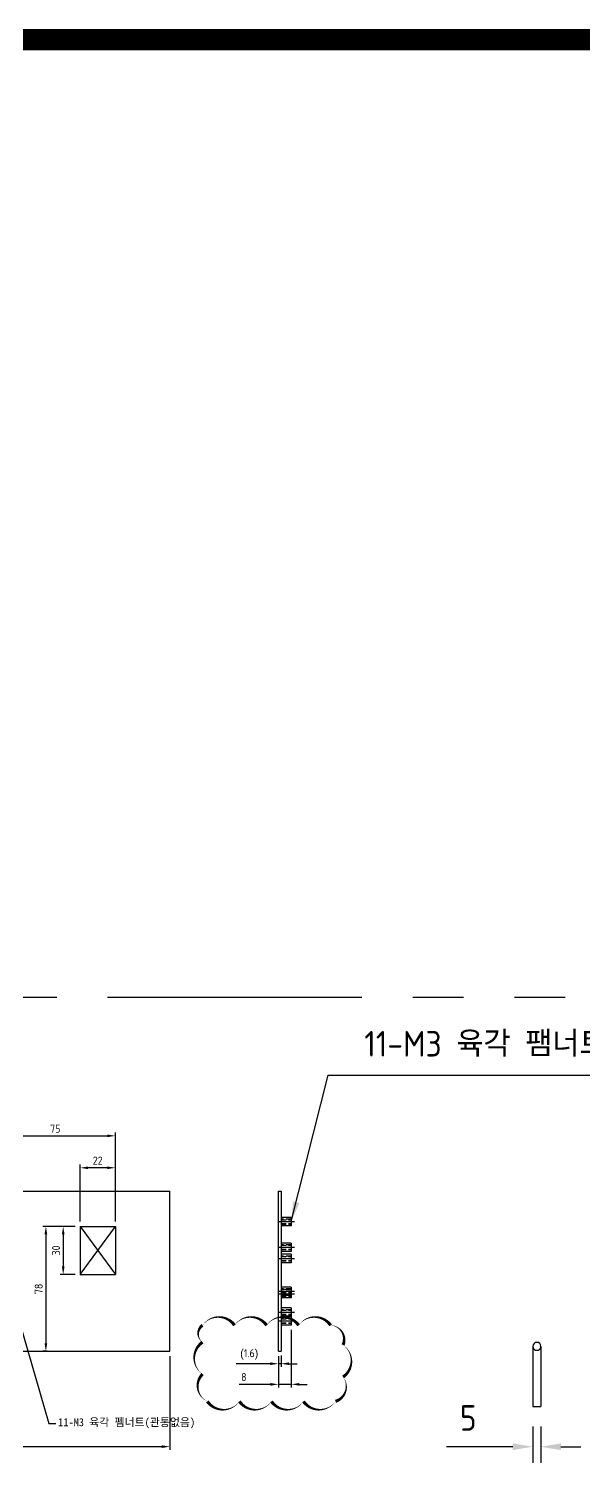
# Model space of a CAD drawing. Header units: millimetres. Extents: x 24815 to 37207, y -9299 to 5469.
# Drawn here: x 29426 to 29772, y 4474 to 5381 of the extents above; entities that cross this region are included whole.
import ezdxf
from ezdxf.enums import TextEntityAlignment as Align

# ---------------------------------------------------------------- set-up
doc = ezdxf.new("R2010")
doc.units = ezdxf.units.MM
for name, pattern in [('CENTER', [50.8, 31.75, -6.35, 6.35, -6.35]), ('HIDDEN', [9.525, 6.35, -3.175]), ('HIDDEN2', [4.7625, 3.175, -1.5875]), ('PHANTOM2', [31.75, 15.875, -3.175, 3.175, -3.175, 3.175, -3.175])]:
    doc.linetypes.add(name, pattern=pattern)
for name, color, linetype in [('3', 3, 'Continuous'), ('CENTER', 1, 'CENTER'), ('FORMAT-1', 7, 'Continuous'), ('H', 2, 'HIDDEN'), ('THIN', 3, 'Continuous')]:
    doc.layers.add(name, color=color, linetype=linetype)
doc.styles.add('HAN', font='')
doc.styles.get("Standard").update_dxf_attribs({"font": 'ISOCP.SHX', "bigfont": 'WHGTXT.SHX'})
doc.styles.get('HAN').set_extended_font_data('GulimChe')
doc.dimstyles.new('PS-5', dxfattribs={"dimscale": 5, "dimtxt": 3.2, "dimasz": 2.5, "dimexe": 2, "dimexo": 2.5, "dimgap": 2, "dimtad": 1, "dimtoh": 1, "dimrnd": 0.05, "dimzin": 12, "dimdsep": 46, "dimtxsty": 'Standard', "dimcen": 0, "dimclrt": 2, "dimazin": 3, "dimtfac": 1, "dimtofl": 0, "dimtmove": 0, "dimatfit": 3, "dimfxl": 0, "dimtolj": 1, "dimtzin": 0, "dimarcsym": 0})
doc.dimstyles.new('PSTEK-2', dxfattribs={"dimtxt": 5, "dimasz": 5, "dimexe": 2, "dimexo": 3, "dimgap": 2, "dimtad": 1, "dimtoh": 1, "dimrnd": 0.05, "dimdsep": 46, "dimtxsty": 'Standard', "dimcen": 0, "dimclrt": 3, "dimadec": 1, "dimazin": 2, "dimtfac": 1, "dimtmove": 0, "dimatfit": 3, "dimfxl": 0, "dimtolj": 1, "dimtzin": 0, "dimarcsym": 0})

# ---------------------------------------------------------------- blocks, each defined once
blk = doc.blocks.new('format-3')
at = {"layer": 'FORMAT-1', "const_width": 0.7}
blk.add_lwpolyline([(13, 5), (13, 286.3), (414.5, 286.3), (414.5, 5)], close=True, dxfattribs=at)
at = {"style": 'HAN'}
for tag, height, p in [('MODEL-NAME', 3, (386.095, 31.525)), ('SCALE', 2.7, (320.808, 26.294)), ('PART-NAME', 3, (386.095, 26.294)), ('PART-NO', 3, (386.095, 21.014)), ('DRA-BY', 3, (260.72, 19.442)), ('CH-BY', 3, (277.209, 19.442)), ('APP-BY', 3, (293.697, 19.442)), ('관련업체', 3, (333.523, 9.263)), ('DRA-DATE', 2.5, (260.72, 7.475)), ('CH-DATE', 2.5, (277.209, 7.475)), ('APP-DATE', 2.5, (293.697, 7.475))]:
    blk.add_attdef(tag, text='', height=height, dxfattribs=at).set_placement(p, align=Align.MIDDLE_CENTER)
blk = doc.blocks.new('*D313')
at = {"color": 0, "lineweight": -2}
for p, q in [((29113.71, 4551.59), (29113.71, 4493.03)), ((29513.71, 4551.59), (29513.71, 4493.03)), ((29118.71, 4495.03), (29508.71, 4495.03))]:
    blk.add_line(p, q, dxfattribs=at)
at = {"color": 0}
for points in [[(29118.71, 4495.86), (29118.71, 4494.2), (29113.71, 4495.03)], [(29508.71, 4495.86), (29508.71, 4494.2), (29513.71, 4495.03)]]:
    blk.add_solid(points, dxfattribs=at)
at = {"layer": 'Defpoints', "color": 0}
for p in [(29113.71, 4554.59), (29513.71, 4554.59), (29513.71, 4495.03)]:
    blk.add_point(p, dxfattribs=at)
at = {"color": 2, "insert": (29313.71, 4499.53), "char_height": 5, "attachment_point": 5}
blk.add_mtext('\\A1;400', dxfattribs=at)
blk = doc.blocks.new('*D334')
at = {"color": 0, "lineweight": -2}
for p, q in [((29457.71, 4635.59), (29457.71, 4671.23)), ((29474.71, 4669.23), (29462.71, 4669.23)), ((29479.71, 4635.59), (29479.71, 4671.23))]:
    blk.add_line(p, q, dxfattribs=at)
at = {"color": 0}
for points in [[(29462.71, 4670.06), (29462.71, 4668.4), (29457.71, 4669.23)], [(29474.71, 4670.06), (29474.71, 4668.4), (29479.71, 4669.23)]]:
    blk.add_solid(points, dxfattribs=at)
at = {"layer": 'Defpoints', "color": 0}
for p in [(29457.71, 4669.23), (29457.71, 4632.59), (29479.71, 4632.59)]:
    blk.add_point(p, dxfattribs=at)
at = {"color": 2, "insert": (29468.71, 4673.73), "char_height": 5, "attachment_point": 5}
blk.add_mtext('\\A1;22', dxfattribs=at)
blk = doc.blocks.new('*D335')
at = {"color": 0, "lineweight": -2}
for p, q in [((29404.71, 4637.96), (29404.71, 4691.19)), ((29409.71, 4689.19), (29474.71, 4689.19)), ((29479.71, 4635.59), (29479.71, 4691.19))]:
    blk.add_line(p, q, dxfattribs=at)
at = {"color": 0}
for points in [[(29409.71, 4690.03), (29409.71, 4688.36), (29404.71, 4689.19)], [(29474.71, 4690.03), (29474.71, 4688.36), (29479.71, 4689.19)]]:
    blk.add_solid(points, dxfattribs=at)
at = {"layer": 'Defpoints', "color": 0}
for p in [(29479.71, 4689.19), (29404.71, 4634.96), (29479.71, 4632.59)]:
    blk.add_point(p, dxfattribs=at)
at = {"color": 2, "insert": (29442.21, 4693.69), "char_height": 5, "attachment_point": 5}
blk.add_mtext('\\A1;75', dxfattribs=at)
blk = doc.blocks.new('*D336')
at = {"color": 0, "lineweight": -2}
for p, q in [((29452.71, 4632.59), (29445.16, 4632.59)), ((29447.16, 4627.59), (29447.16, 4607.59)), ((29454.71, 4602.59), (29445.16, 4602.59))]:
    blk.add_line(p, q, dxfattribs=at)
at = {"color": 0}
for points in [[(29446.33, 4627.59), (29448, 4627.59), (29447.16, 4632.59)], [(29446.33, 4607.59), (29448, 4607.59), (29447.16, 4602.59)]]:
    blk.add_solid(points, dxfattribs=at)
at = {"layer": 'Defpoints', "color": 0}
for p in [(29455.71, 4632.59), (29447.16, 4602.59), (29457.71, 4602.59)]:
    blk.add_point(p, dxfattribs=at)
at = {"color": 2, "insert": (29442.66, 4617.59), "char_height": 5, "attachment_point": 5, "rotation": 90}
blk.add_mtext('\\A1;30', dxfattribs=at)
blk = doc.blocks.new('*D344')
at = {"color": 0, "lineweight": -2}
for p, q in [((29454.71, 4632.59), (29434.35, 4632.59)), ((29436.35, 4627.59), (29436.35, 4559.59)), ((29437.22, 4554.59), (29434.35, 4554.59))]:
    blk.add_line(p, q, dxfattribs=at)
at = {"color": 0}
for points in [[(29435.51, 4627.59), (29437.18, 4627.59), (29436.35, 4632.59)], [(29435.51, 4559.59), (29437.18, 4559.59), (29436.35, 4554.59)]]:
    blk.add_solid(points, dxfattribs=at)
at = {"layer": 'Defpoints', "color": 0}
for p in [(29457.71, 4632.59), (29436.35, 4554.59), (29440.22, 4554.59)]:
    blk.add_point(p, dxfattribs=at)
at = {"color": 2, "insert": (29431.85, 4593.59), "char_height": 5, "attachment_point": 5, "rotation": 90}
blk.add_mtext('\\A1;78', dxfattribs=at)
blk = doc.blocks.new('*D348')
at = {"color": 0, "lineweight": -2}
for p, q in [((29589.55, 4567.94), (29589.55, 4531.94)), ((29581.55, 4551.59), (29581.55, 4531.94)), ((29576.55, 4533.94), (29556.92, 4533.94)), ((29589.55, 4533.94), (29581.55, 4533.94)), ((29594.55, 4533.94), (29599.55, 4533.94))]:
    blk.add_line(p, q, dxfattribs=at)
at = {"color": 0}
for points in [[(29576.55, 4534.78), (29576.55, 4533.11), (29581.55, 4533.94)], [(29594.55, 4534.78), (29594.55, 4533.11), (29589.55, 4533.94)]]:
    blk.add_solid(points, dxfattribs=at)
at = {"layer": 'Defpoints', "color": 0}
for p in [(29589.55, 4570.94), (29581.55, 4554.59), (29581.55, 4533.94)]:
    blk.add_point(p, dxfattribs=at)
at = {"color": 2, "insert": (29559.92, 4538.44), "char_height": 5, "attachment_point": 5}
blk.add_mtext('\\A1;8', dxfattribs=at)
blk = doc.blocks.new('*D349')
at = {"color": 0, "lineweight": -2}
for p, q in [((29581.55, 4551.59), (29581.55, 4544.83)), ((29583.15, 4552.05), (29583.15, 4544.83)), ((29576.55, 4546.83), (29555.05, 4546.83)), ((29583.15, 4546.83), (29581.55, 4546.83)), ((29588.15, 4546.83), (29593.15, 4546.83))]:
    blk.add_line(p, q, dxfattribs=at)
at = {"color": 0}
for points in [[(29576.55, 4547.67), (29576.55, 4546), (29581.55, 4546.83)], [(29588.15, 4547.67), (29588.15, 4546), (29583.15, 4546.83)]]:
    blk.add_solid(points, dxfattribs=at)
at = {"layer": 'Defpoints', "color": 0}
for p in [(29581.55, 4554.59), (29583.15, 4555.05), (29581.55, 4546.83)]:
    blk.add_point(p, dxfattribs=at)
at = {"color": 2, "insert": (29563.3, 4552.64), "char_height": 5, "attachment_point": 5}
blk.add_mtext('\\A1;{\\f??|b0|i0|c0|p49;(}1.6{\\f??|b0|i0|c0|p49;)}', dxfattribs=at)
blk = doc.blocks.new('*D403')
at = {"color": 0, "lineweight": -2, "ltscale": 10}
for p, q in [((29740.36, 4507.68), (29740.36, 4484.97)), ((29745.36, 4507.68), (29745.36, 4484.97)), ((29727.86, 4494.97), (29686.5, 4494.97)), ((29757.86, 4494.97), (29770.36, 4494.97))]:
    blk.add_line(p, q, dxfattribs=at)
at = {"color": 0, "ltscale": 10}
for points in [[(29727.86, 4497.05), (29727.86, 4492.88), (29740.36, 4494.97)], [(29757.86, 4497.05), (29757.86, 4492.88), (29745.36, 4494.97)]]:
    blk.add_solid(points, dxfattribs=at)
at = {"layer": 'Defpoints', "color": 0, "ltscale": 10}
for p in [(29740.36, 4520.18), (29745.36, 4520.18), (29745.36, 4494.97)]:
    blk.add_point(p, dxfattribs=at)
at = {"color": 2, "ltscale": 10, "insert": (29700.03, 4512.97), "char_height": 16, "attachment_point": 5}
blk.add_mtext('\\A1;5', dxfattribs=at)
blk = doc.blocks.new('A$C26926D7B')
at = {"color": 3}
for p, q in [((-2, 2.65), (-8.4, 2.65)), ((-2, 2.65), (-2, -2.65)), ((-2, -2.65), (-8.4, -2.65))]:
    blk.add_line(p, q, dxfattribs=at)
at = {"color": 2, "linetype": 'HIDDEN2'}
for p, q in [((-2, 1.5), (-8.4, 1.5)), ((-8.4, -1.5), (-2, -1.5))]:
    blk.add_line(p, q, dxfattribs=at)
at = {"layer": 'CENTER'}
blk.add_line((-10.4, 0), (0, 0), dxfattribs=at)
at = {"layer": 'THIN', "color": 2, "linetype": 'HIDDEN2'}
for p, q in [((-8.4, 1.23), (-2, 1.23)), ((-8.4, -1.23), (-2, -1.23))]:
    blk.add_line(p, q, dxfattribs=at)

msp = doc.modelspace()

# ---------------------------------------------------------------- linework, layer by layer
at = {"color": 3}
for p, q in [((29113.705, 4654.587), (29513.705, 4654.587)), ((29513.705, 4554.587), (29513.705, 4654.587)), ((29581.548, 4654.587), (29583.148, 4654.587)), ((29581.548, 4554.587), (29581.548, 4654.587)), ((29583.148, 4654.587), (29583.148, 4554.587)), ((29457.705, 4632.587), (29479.705, 4632.587)), ((29457.705, 4632.587), (29457.705, 4602.587)), ((29479.705, 4632.587), (29479.705, 4602.587)), ((29457.705, 4602.587), (29479.705, 4602.587)), ((29113.705, 4554.587), (29513.705, 4554.587)), ((29581.548, 4554.587), (29583.148, 4554.587))]:
    msp.add_line(p, q, dxfattribs=at)
for p, q in [((29457.705, 4602.587), (29479.705, 4632.587)), ((29457.705, 4632.587), (29479.705, 4602.587))]:
    msp.add_line(p, q)
at = {"color": 1, "linetype": 'PHANTOM2', "ltscale": 10}
msp.add_lwpolyline([(28839.894, 4775.743), (30289.35, 4775.743), (30289.35, 3608.349), (28839.894, 3608.349)], close=True, dxfattribs=at)
at = {"color": 6}
msp.add_lwpolyline([(29534.139, 4570.808, 0, 2, -0.5205671), (29554.139, 4570.808, 0, 2, -0.5205671), (29574.139, 4570.808, 0, 2, -0.5205671), (29594.139, 4570.808, 0, 2, -0.5205671), (29614.139, 4570.808, 0, 2, -0.5205671), (29621.889, 4558.558, 0, 2, -0.5205671), (29621.889, 4538.558, 0, 2, -0.5205671), (29617.145, 4523.302, 0, 2, -0.5205671), (29597.145, 4523.302, 0, 2, -0.5205671), (29577.145, 4523.302, 0, 2, -0.5205671), (29557.145, 4523.302, 0, 2, -0.5205671), (29537.145, 4523.302, 0, 2, -0.5205671), (29534.139, 4540.296, 0, 2, -0.5205671), (29534.139, 4560.296, 0, 2, -0.5205671)], format="xyseb", close=True, dxfattribs=at)
at = {"layer": '3'}
for p, q in [((29740.36, 4557.681), (29740.36, 4520.181)), ((29745.36, 4557.681), (29745.36, 4520.181)), ((29740.36, 4520.181), (29745.36, 4520.181))]:
    msp.add_line(p, q, dxfattribs=at)
msp.add_arc((29742.86, 4557.681), 2.5, 0, 180, dxfattribs=at)
at = {"layer": 'H', "color": 2, "ltscale": 10}
msp.add_arc((29742.86, 4557.681), 2.5, 180, 0, dxfattribs=at)

# ---------------------------------------------------------------- block references
at = {"xscale": 19, "yscale": 19, "zscale": 19}
msp.add_blockref('format-3', (25902.7, -65.71), dxfattribs=at)
at = {"ltscale": 10}
for p in [(29591.548, 4635.587), (29591.548, 4619.587), (29591.548, 4612.587), (29591.548, 4592.087), (29591.548, 4590.587), (29591.548, 4579.087), (29591.548, 4573.587)]:
    msp.add_blockref('A$C26926D7B', p, dxfattribs=at)

# ---------------------------------------------------------------- texts
at = {"color": 2, "insert": (29635.16, 4737.122), "char_height": 16, "attachment_point": 7}
msp.add_mtext('11-M3 육각 팸너트(관통없음)', dxfattribs=at)
at = {"color": 2, "insert": (29443.997, 4512.787), "char_height": 5, "attachment_point": 1, "style": 'HAN'}
msp.add_mtext('11-M3 육각 펨너트(관통없음)', dxfattribs=at)

# ---------------------------------------------------------------- dimensions: what is measured, and where the dimension line sits
for base, p1, p2, picture, middle in [((29479.705, 4689.194), (29404.705, 4634.963), (29479.705, 4632.587), '*D335', (29442.205, 4693.694)), ((29513.705, 4495.032), (29113.705, 4554.587), (29513.705, 4554.587), '*D313', (29313.705, 4499.532))]:
    dim = msp.add_linear_dim(base=base, p1=p1, p2=p2, dimstyle='PSTEK-2', override={"dimclrt": 2})
    dim.commit()
    dim.dimension.update_dxf_attribs({"geometry": picture, "text_midpoint": middle})
for base, p1, p2, picture, middle in [((29457.705, 4669.229), (29479.705, 4632.587), (29457.705, 4632.587), '*D334', (29468.705, 4669.229)), ((29581.548, 4533.943), (29589.548, 4570.937), (29581.548, 4554.587), '*D348', (29559.917, 4533.943))]:
    dim = msp.add_linear_dim(base=base, p1=p1, p2=p2, dimstyle='PSTEK-2', override={"dimclrt": 2})
    dim.commit()
    dim.dimension.update_dxf_attribs({"geometry": picture, "text_midpoint": middle, "dimtype": 160})
for base, p1, p2, picture, middle in [((29436.346, 4554.587), (29457.705, 4632.587), (29440.216, 4554.587), '*D344', (29431.846, 4593.587)), ((29447.165, 4602.587), (29455.705, 4632.587), (29457.705, 4602.587), '*D336', (29442.665, 4617.587))]:
    dim = msp.add_linear_dim(base=base, p1=p1, p2=p2, angle=90, dimstyle='PSTEK-2', override={"dimclrt": 2})
    dim.commit()
    dim.dimension.update_dxf_attribs({"geometry": picture, "text_midpoint": middle})
dim = msp.add_linear_dim(base=(29581.548, 4546.833), p1=(29583.148, 4555.046), p2=(29581.548, 4554.587), text='{\\f??|b0|i0|c0|p49;(}<>{\\f??|b0|i0|c0|p49;)}', dimstyle='PSTEK-2', override={"dimclrt": 2})
dim.commit()
dim.dimension.update_dxf_attribs({"geometry": '*D349', "text_midpoint": (29563.298, 4552.643)})
at = {"ltscale": 10}
dim = msp.add_linear_dim(base=(29745.36, 4494.967), p1=(29740.36, 4520.181), p2=(29745.36, 4520.181), dimstyle='PS-5', dxfattribs=at)
dim.commit()
dim.dimension.update_dxf_attribs({"geometry": '*D403', "text_midpoint": (29700.027, 4494.967), "dimtype": 160})

# ---------------------------------------------------------------- leaders
at = {"annotation_type": 0, "has_hookline": 1, "hookline_direction": 0, "text_width": 267.46}
msp.add_leader([(29589.548, 4635.587), (29612.66, 4727.122), (29625.16, 4727.122)], dimstyle='PS-5', override={"dimgap": 2, "dimtad": 1}, dxfattribs=at)
msp.add_leader([(29419.705, 4573.587), (29438.223, 4509.555), (29442.634, 4509.555)], dimstyle='PSTEK-2')

doc.saveas('drawing.dxf')
